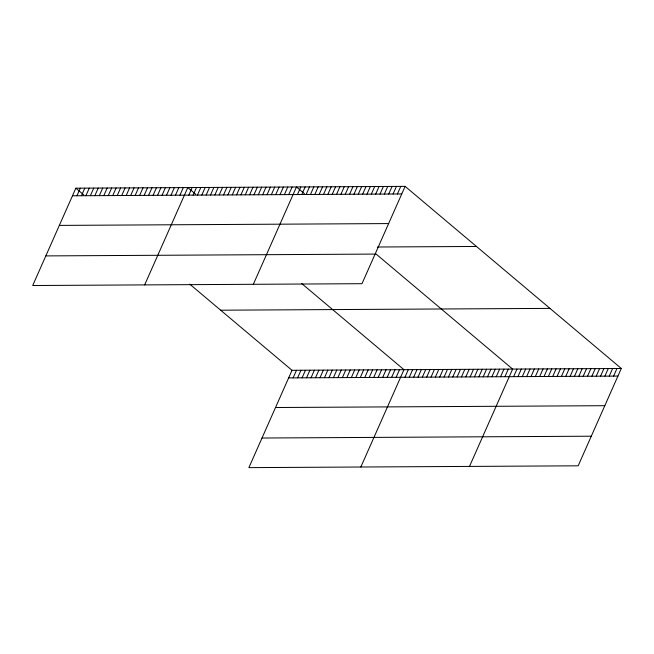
<?xml version="1.0" encoding="UTF-8"?>
<svg xmlns="http://www.w3.org/2000/svg" width="654" height="654" viewBox="0 0 654 654"><rect width="100%" height="100%" fill="white"/><g stroke="black" fill="none" stroke-linecap="round" stroke-linejoin="round"><path stroke-width="0.98" d="M405.12 186.365L75.831 188.189L32.7 285.52L361.989 283.697L405.12 186.365L621.3 368.48L578.169 465.811L248.88 467.635L292.011 370.303L621.3 368.48M76.943 195.767L80.311 188.164M81.423 195.742L84.791 188.139M85.895 195.718L89.271 188.115M90.375 195.693L93.743 188.09M94.855 195.669L98.223 188.058M99.334 195.644L102.703 188.033M103.814 195.62L107.182 188.009M108.286 195.595L111.662 187.984M112.766 195.571L116.134 187.96M117.246 195.546L120.614 187.935M121.726 195.521L125.094 187.911M126.206 195.497L129.574 187.886M130.677 195.472L134.054 187.862M135.157 195.448L138.525 187.837M139.637 195.423L143.005 187.812M144.117 195.399L147.485 187.788M148.597 195.366L151.965 187.763M153.069 195.342L156.445 187.739M157.549 195.317L160.925 187.714M162.028 195.293L165.397 187.69M166.508 195.268L169.877 187.665M170.988 195.244L174.356 187.641M175.468 195.219L178.836 187.616M179.94 195.194L183.316 187.592M144.657 284.899L187.788 187.567L195.718 194.246M188.769 195.145L192.137 187.543M193.118 195.121L196.486 187.518M197.459 195.096L200.835 187.494M201.808 195.08L205.176 187.469M206.157 195.055L209.525 187.445M210.498 195.031L213.874 187.42M214.847 195.006L218.215 187.396M219.196 194.982L222.564 187.371M223.537 194.957L226.913 187.346M227.886 194.933L231.254 187.33M232.235 194.908L235.603 187.306M236.584 194.884L239.953 187.281M240.925 194.859L244.294 187.257M245.275 194.835L248.643 187.232M249.624 194.81L252.992 187.208M253.965 194.786L257.341 187.183M258.314 194.761L261.682 187.158M262.663 194.737L266.031 187.134M267.004 194.712L270.38 187.109M271.353 194.688L274.721 187.085M275.702 194.671L279.07 187.06M280.043 194.647L283.419 187.036M284.392 194.622L287.76 187.011M288.741 194.598L292.109 186.987M253.327 284.302L296.458 186.962L304.38 193.641M297.431 194.549L300.807 186.938M301.78 194.524L305.148 186.921M306.129 194.5L309.497 186.897M310.47 194.475L313.846 186.872M314.819 194.451L318.187 186.848M319.168 194.426L322.536 186.823M323.509 194.401L326.886 186.799M327.858 194.377L331.226 186.774M332.207 194.352L335.576 186.75M336.557 194.328L339.925 186.725M340.897 194.303L344.274 186.701M345.247 194.279L348.615 186.676M349.596 194.263L352.964 186.652M353.937 194.238L357.313 186.627M358.286 194.213L361.654 186.603M362.635 194.189L366.003 186.578M366.976 194.164L370.352 186.553M371.325 194.14L374.693 186.529M293.115 377.881L296.491 370.278M375.674 194.115L379.042 186.513M297.595 377.857L300.963 370.254M380.023 194.091L383.391 186.488M302.074 377.832L305.443 370.229M384.364 194.066L387.74 186.464M306.554 377.808L309.922 370.205M388.713 194.042L392.081 186.439M311.034 377.783L314.402 370.18M393.062 194.017L396.43 186.415M315.506 377.759L318.882 370.156M397.403 193.993L400.779 186.39M319.986 377.734L323.362 370.131M324.466 377.71L327.834 370.107M328.946 377.685L332.314 370.074M333.426 377.66L336.794 370.05M337.897 377.636L341.274 370.025M342.377 377.611L345.753 370.001M346.857 377.587L350.225 369.976M351.337 377.562L354.705 369.951M355.817 377.538L359.185 369.927M360.297 377.513L363.665 369.902M364.769 377.489L368.145 369.878M369.248 377.464L372.617 369.853M373.728 377.44L377.096 369.829M378.208 377.415L381.576 369.804M382.688 377.383L386.056 369.78M387.16 377.358L390.536 369.755M391.64 377.333L395.008 369.731M396.12 377.309L399.488 369.706M360.836 467.013L403.968 369.682L301.682 283.509M404.949 377.26L408.317 369.657M409.29 377.235L412.666 369.633M413.639 377.219L417.007 369.608M417.988 377.195L421.356 369.584M422.329 377.17L425.705 369.559M426.678 377.145L430.046 369.535M431.027 377.121L434.395 369.51M435.368 377.096L438.744 369.494M439.717 377.072L443.085 369.469M444.066 377.047L447.434 369.445M448.415 377.023L451.783 369.42M452.756 376.998L456.124 369.396M457.105 376.974L460.473 369.371M461.454 376.949L464.822 369.346M465.795 376.925L469.171 369.322M470.144 376.9L473.512 369.297M474.493 376.876L477.861 369.273M478.834 376.851L482.211 369.248M483.183 376.835L486.551 369.224M487.532 376.81L490.901 369.199M491.873 376.786L495.25 369.175M496.223 376.761L499.591 369.15M500.572 376.737L503.94 369.126M504.921 376.712L508.289 369.101M469.498 466.416L512.638 369.085L375.535 253.58M513.611 376.663L516.979 369.06M517.96 376.639L521.328 369.036M522.301 376.614L525.677 369.011M526.65 376.59L530.018 368.987M530.999 376.565L534.367 368.962M535.34 376.541L538.716 368.938M539.689 376.516L543.057 368.913M544.038 376.491L547.406 368.889M548.387 376.467L551.755 368.864M552.728 376.442L556.104 368.84M557.077 376.426L560.445 368.815M561.426 376.402L564.794 368.791M565.767 376.377L569.144 368.766M570.116 376.352L573.484 368.742M574.465 376.328L577.834 368.717M578.806 376.303L582.183 368.692M583.155 376.279L586.524 368.676M587.505 376.254L590.873 368.652M591.854 376.23L595.222 368.627M596.195 376.205L599.571 368.603M600.544 376.181L603.912 368.578M604.893 376.156L608.261 368.554M609.234 376.132L612.61 368.529M613.583 376.107L616.951 368.504M72.463 195.791L401.752 193.968M59.342 225.401L388.631 223.578M377.358 247.008L476.464 246.46M45.821 255.91L375.11 254.087M220.668 310.2L549.965 308.386M288.643 377.906L617.932 376.083M275.514 407.516L604.811 405.693M262.001 438.025L591.29 436.202M75.831 188.189L83.761 194.859M189.725 284.13L292.011 370.303"/></g></svg>
